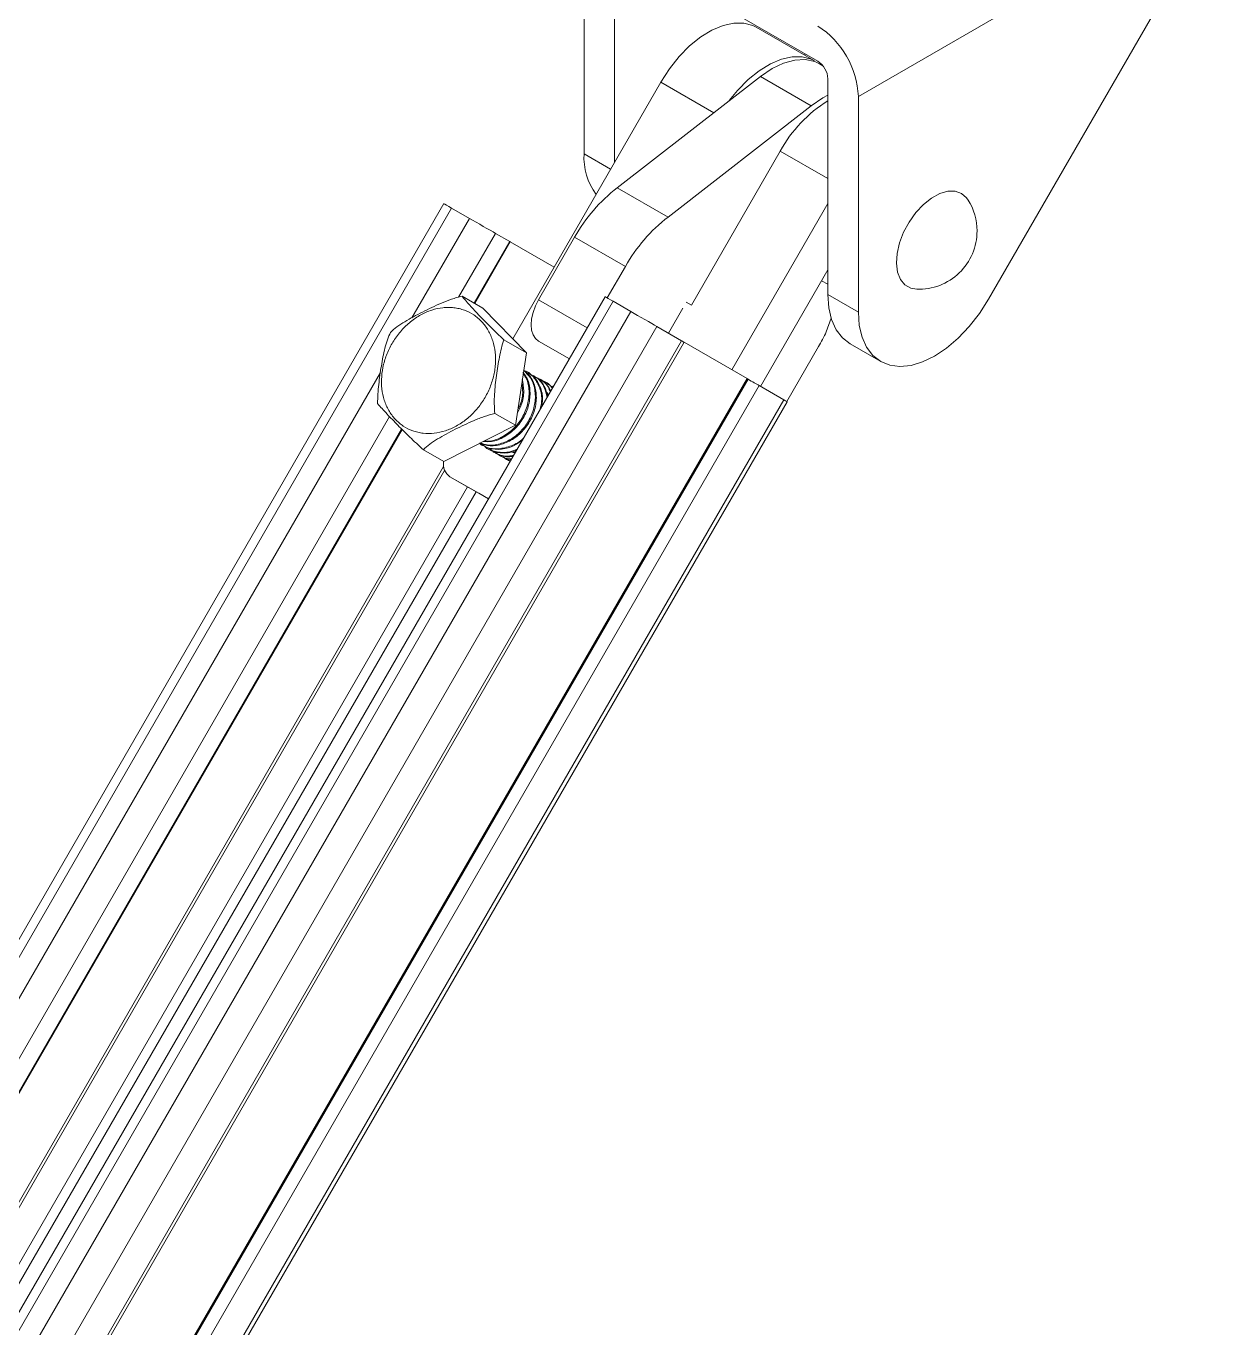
# Model space of a CAD drawing. Extents: x -976302 to -776254, y 5665 to 231437.
# Drawn here: x -790964 to -790132, y 83027 to 83939 of the extents above; entities that cross this region are included whole.
import ezdxf

# ---------------------------------------------------------------- set-up
doc = ezdxf.new("R2010")
doc.units = 0
doc.header["$LTSCALE"] = 1000
doc.header["$MEASUREMENT"] = 0

msp = doc.modelspace()

# ---------------------------------------------------------------- linework, layer by layer
at = {"linetype": 'Continuous', "lineweight": 15}
for p, q in [((-790131.85, 84033.37), (-790380.94, 83889.58)), ((-790131.85, 84033.37), (-790380.94, 83889.58)), ((-790289.82, 83747.44), (-790131.85, 84021.04)), ((-790289.82, 83747.44), (-790131.85, 84021.04)), ((-790573.09, 84000.5), (-790573.09, 83849.34)), ((-790573.09, 84000.5), (-790573.09, 83849.34)), ((-790551.74, 83843.29), (-790551.74, 83988.18)), ((-790551.74, 83843.29), (-790551.74, 83988.18)), ((-790544.62, 83992.29), (-790409.4, 83914.23)), ((-790544.62, 83992.29), (-790409.4, 83914.23)), ((-790411.65, 83914.43), (-790452.57, 83938.06)), ((-790411.65, 83914.43), (-790452.57, 83938.06)), ((-790418.29, 83919.36), (-790418.76, 83918.54)), ((-790418.29, 83919.36), (-790418.76, 83918.54)), ((-790405.86, 83911.09), (-790408.09, 83912.38)), ((-790405.86, 83911.09), (-790408.09, 83912.38)), ((-790449.5, 83903.61), (-790549.81, 83825.57)), ((-790449.5, 83903.61), (-790549.81, 83825.57)), ((-790413.92, 83883.07), (-790449.5, 83903.61)), ((-790413.92, 83883.07), (-790449.5, 83903.61)), ((-790623.06, 83719.75), (-790519.25, 83899.56)), ((-790623.06, 83719.75), (-790519.25, 83899.56)), ((-790482.2, 83878.18), (-790519.25, 83899.56)), ((-790482.2, 83878.18), (-790519.25, 83899.56)), ((-790402.29, 83901.9), (-790402.29, 83750.74)), ((-790402.29, 83901.9), (-790402.29, 83750.74)), ((-790380.94, 83889.58), (-790380.94, 83738.42)), ((-790380.94, 83889.58), (-790380.94, 83738.42)), ((-790413.92, 83883.07), (-790514.23, 83805.03)), ((-790413.92, 83883.07), (-790514.23, 83805.03)), ((-790554.45, 83838.59), (-790573.09, 83849.34)), ((-790554.45, 83838.59), (-790573.09, 83849.34)), ((-790435.63, 83851.29), (-790497.9, 83743.43)), ((-790435.63, 83851.29), (-790497.9, 83743.43)), ((-790402.29, 83832.05), (-790435.63, 83851.29)), ((-790402.29, 83832.05), (-790435.63, 83851.29)), ((-790514.23, 83805.03), (-790549.81, 83825.57)), ((-790514.23, 83805.03), (-790549.81, 83825.57)), ((-790671.37, 83814.53), (-791549.82, 82292.99)), ((-790671.37, 83814.53), (-791549.82, 82292.99)), ((-791549.82, 82280.23), (-790665.84, 83811.34)), ((-790665.84, 83811.34), (-790653.39, 83804.15)), ((-790665.84, 83811.34), (-790653.39, 83804.15)), ((-790469.56, 83698.02), (-790402.29, 83814.54)), ((-790469.56, 83698.02), (-790402.29, 83814.54)), ((-790693.69, 83734.34), (-790653.39, 83804.15)), ((-790660.94, 83748.98), (-790635.16, 83793.63)), ((-790635.16, 83793.63), (-790625.1, 83787.82)), ((-790635.16, 83793.63), (-790625.1, 83787.82)), ((-790649.97, 83744.73), (-790625.1, 83787.82)), ((-790649.97, 83744.73), (-790625.1, 83787.82)), ((-790649.6, 83744.52), (-790624.73, 83787.6)), ((-790649.6, 83744.52), (-790624.73, 83787.6)), ((-790625.1, 83787.82), (-790624.73, 83787.6)), ((-790625.1, 83787.82), (-790624.73, 83787.6)), ((-790624.73, 83787.6), (-790594.1, 83769.91)), ((-790624.73, 83787.6), (-790594.1, 83769.91)), ((-790579.69, 83790.94), (-790604.98, 83747.15)), ((-790579.69, 83790.94), (-790604.98, 83747.15)), ((-790544.11, 83770.4), (-790579.69, 83790.94)), ((-790544.11, 83770.4), (-790579.69, 83790.94)), ((-790544.11, 83770.4), (-790556.81, 83748.4)), ((-790544.11, 83770.4), (-790556.81, 83748.4)), ((-790402.29, 83768.05), (-790449.43, 83686.39)), ((-790402.29, 83768.05), (-790449.43, 83686.39)), ((-790402.29, 83757.95), (-790406.66, 83760.47)), ((-790402.29, 83757.95), (-790406.66, 83760.47)), ((-790558.21, 83749.21), (-791513.08, 82095.33)), ((-790558.21, 83749.21), (-791513.08, 82095.33)), ((-790644.07, 83741.32), (-790658.47, 83749.64)), ((-790644.07, 83741.32), (-790658.47, 83749.64)), ((-790570.79, 83727.41), (-790604.98, 83747.15)), ((-790570.79, 83727.41), (-790604.98, 83747.15)), ((-790380.94, 83738.42), (-790402.29, 83750.74)), ((-790380.94, 83738.42), (-790402.29, 83750.74)), ((-791507.55, 82092.14), (-790552.69, 83746.02)), ((-791507.55, 82092.14), (-790552.69, 83746.02)), ((-791495.1, 82084.95), (-790540.23, 83738.83)), ((-791495.1, 82084.95), (-790540.23, 83738.83)), ((-790644.07, 83741.32), (-790613.47, 83709.91)), ((-790644.07, 83741.32), (-790613.47, 83709.91)), ((-790552.69, 83746.02), (-790540.23, 83738.83)), ((-790552.69, 83746.02), (-790540.23, 83738.83)), ((-790514.03, 83723.7), (-790503.97, 83741.13)), ((-790514.03, 83723.7), (-790503.97, 83741.13)), ((-790501.46, 83745.48), (-790497.9, 83743.43)), ((-790501.46, 83745.48), (-790497.9, 83743.43)), ((-790403.4, 83724.61), (-790399.96, 83734.09)), ((-790403.4, 83724.61), (-790399.96, 83734.09)), ((-791476.87, 82074.43), (-790522.01, 83728.31)), ((-791476.87, 82074.43), (-790522.01, 83728.31)), ((-790522.01, 83728.31), (-790504.74, 83718.33)), ((-790522.01, 83728.31), (-790504.74, 83718.33)), ((-791459.6, 82064.46), (-790504.74, 83718.33)), ((-791459.6, 82064.46), (-790504.74, 83718.33)), ((-791457.84, 82063.44), (-790502.98, 83717.32)), ((-791457.84, 82063.44), (-790502.98, 83717.32)), ((-790613.47, 83709.91), (-790629.32, 83719.07)), ((-790613.47, 83709.91), (-790629.32, 83719.07)), ((-790604.98, 83718.09), (-790583.38, 83705.62)), ((-790583.38, 83705.62), (-790604.98, 83718.09)), ((-790604.98, 83718.09), (-790583.38, 83705.62)), ((-790583.38, 83705.62), (-790604.98, 83718.09)), ((-790502.98, 83717.32), (-790458.92, 83691.87)), ((-790502.98, 83717.32), (-790458.92, 83691.87)), ((-790431, 83675.75), (-790408.78, 83714.24)), ((-790431, 83675.75), (-790408.78, 83714.24)), ((-790386.65, 83716.18), (-790365.3, 83703.86)), ((-790386.65, 83716.18), (-790365.3, 83703.86)), ((-790613.47, 83709.91), (-790621.13, 83659.12)), ((-790613.47, 83709.91), (-790621.13, 83659.12)), ((-791545.93, 82258.22), (-790715.7, 83696.21)), ((-790612.46, 83696.27), (-790613.16, 83696.67)), ((-790612.46, 83696.27), (-790613.16, 83696.67)), ((-790608.06, 83693.73), (-790608.76, 83694.13)), ((-790608.06, 83693.73), (-790608.76, 83694.13)), ((-791413.79, 82038), (-790458.92, 83691.87)), ((-791413.79, 82038), (-790458.92, 83691.87)), ((-791413.08, 82037.59), (-790458.22, 83691.47)), ((-791413.08, 82037.59), (-790458.22, 83691.47)), ((-791405.32, 82033.11), (-790450.46, 83686.99)), ((-791405.32, 82033.11), (-790450.46, 83686.99)), ((-790603.66, 83691.18), (-790604.36, 83691.59)), ((-790603.66, 83691.18), (-790604.36, 83691.59)), ((-790599.26, 83688.64), (-790599.95, 83689.04)), ((-790599.26, 83688.64), (-790599.95, 83689.04)), ((-790594.79, 83685.85), (-790595.68, 83686.23)), ((-790594.79, 83685.85), (-790595.68, 83686.23)), ((-790594.85, 83686.1), (-790595.55, 83686.5)), ((-790594.85, 83686.1), (-790595.55, 83686.5)), ((-790450.46, 83686.99), (-790433.19, 83677.02)), ((-790450.46, 83686.99), (-790433.19, 83677.02)), ((-791388.05, 82023.14), (-790433.19, 83677.02)), ((-791388.05, 82023.14), (-790433.19, 83677.02)), ((-791385.65, 82021.76), (-790430.79, 83675.63)), ((-791385.65, 82021.76), (-790430.79, 83675.63)), ((-791515.89, 82268.17), (-790709.3, 83665.22)), ((-790621.13, 83659.13), (-790635.53, 83667.45)), ((-790621.13, 83659.13), (-790635.53, 83667.45)), ((-791504.19, 82265.18), (-790700.86, 83656.59)), ((-791504.19, 82265.18), (-790700.86, 83656.59)), ((-791503.77, 82265.07), (-790700.55, 83656.28)), ((-791503.77, 82265.07), (-790700.55, 83656.28)), ((-790621.13, 83659.13), (-790671.22, 83633.75)), ((-790621.13, 83659.13), (-790671.22, 83633.75)), ((-790671.22, 83633.75), (-790685.62, 83642.06)), ((-790671.22, 83633.75), (-790685.62, 83642.06)), ((-790645.56, 83645.65), (-790644.87, 83645.25)), ((-790645.56, 83645.65), (-790644.87, 83645.25)), ((-790641.16, 83643.11), (-790640.46, 83642.7)), ((-790641.16, 83643.11), (-790640.46, 83642.7)), ((-790636.76, 83640.56), (-790636.06, 83640.16)), ((-790636.76, 83640.56), (-790636.06, 83640.16)), ((-790632.35, 83638.02), (-790631.66, 83637.62)), ((-790632.35, 83638.02), (-790631.66, 83637.62)), ((-791466.69, 82252.88), (-790671.47, 83630.24)), ((-790627.95, 83635.48), (-790627.25, 83635.08)), ((-790627.95, 83635.48), (-790627.25, 83635.08)), ((-791463.92, 82253.61), (-790670.72, 83627.47)), ((-791463.92, 82253.61), (-790670.72, 83627.47)), ((-790639.99, 83607.56), (-790666.98, 83623.14)), ((-790646.85, 83611.52), (-790666.98, 83623.14)), ((-790639.99, 83607.56), (-790666.98, 83623.14)), ((-790646.85, 83611.52), (-790666.98, 83623.14)), ((-791446.12, 82245.51), (-790654.8, 83616.11)), ((-791440.05, 82242), (-790648.73, 83612.6)), ((-790639.99, 83607.56), (-790646.85, 83611.52)), ((-790639.99, 83607.56), (-790646.85, 83611.52))]:
    msp.add_line(p, q, dxfattribs=at)
at = {"linetype": 'Continuous', "lineweight": 15, "flags": 128}
for points in [[(-790519.25, 83899.56), (-790513.23, 83908.91), (-790506.45, 83917.46), (-790499.1, 83924.97), (-790491.38, 83931.23), (-790483.5, 83936.07), (-790475.7, 83939.36), (-790468.18, 83941), (-790461.15, 83940.94), (-790454.82, 83939.19), (-790452.57, 83938.06)], [(-790519.25, 83899.56), (-790513.23, 83908.91), (-790506.45, 83917.46), (-790499.1, 83924.97), (-790491.38, 83931.23), (-790483.5, 83936.07), (-790475.7, 83939.36), (-790468.18, 83941), (-790461.15, 83940.94), (-790454.82, 83939.19), (-790452.57, 83938.06)], [(-790411.65, 83914.43), (-790413.89, 83915.57), (-790420.23, 83917.32), (-790427.26, 83917.37), (-790434.78, 83915.74), (-790442.58, 83912.45), (-790450.46, 83907.61), (-790458.18, 83901.34), (-790465.53, 83893.83), (-790471.33, 83886.63)], [(-790411.65, 83914.43), (-790413.89, 83915.57), (-790420.23, 83917.32), (-790427.26, 83917.37), (-790434.78, 83915.74), (-790442.58, 83912.45), (-790450.46, 83907.61), (-790458.18, 83901.34), (-790465.53, 83893.83), (-790471.33, 83886.63)], [(-790408.09, 83912.38), (-790411.41, 83913.95), (-790418.1, 83915.41), (-790425.47, 83915.08), (-790433.32, 83912.95), (-790441.41, 83909.09), (-790449.5, 83903.61)], [(-790408.09, 83912.38), (-790411.41, 83913.95), (-790418.1, 83915.41), (-790425.47, 83915.08), (-790433.32, 83912.95), (-790441.41, 83909.09), (-790449.5, 83903.61)], [(-790402.29, 83890.44), (-790405.83, 83888.55), (-790413.92, 83883.07)], [(-790402.29, 83890.44), (-790405.83, 83888.55), (-790413.92, 83883.07)], [(-790308.69, 83821.59), (-790313.19, 83823.16), (-790318.36, 83823.14), (-790323.96, 83821.52), (-790329.73, 83818.37), (-790335.4, 83813.84), (-790340.7, 83808.15), (-790345.38, 83801.55), (-790349.24, 83794.37), (-790352.08, 83786.93), (-790353.77, 83779.58), (-790354.24, 83772.67), (-790353.46, 83766.51), (-790351.47, 83761.41), (-790348.36, 83757.59), (-790344.28, 83755.23), (-790340.03, 83754.46)], [(-790308.69, 83821.59), (-790313.19, 83823.16), (-790318.36, 83823.14), (-790323.96, 83821.52), (-790329.73, 83818.37), (-790335.4, 83813.84), (-790340.7, 83808.15), (-790345.38, 83801.55), (-790349.24, 83794.37), (-790352.08, 83786.93), (-790353.77, 83779.58), (-790354.24, 83772.67), (-790353.46, 83766.51), (-790351.47, 83761.41), (-790348.36, 83757.59), (-790344.28, 83755.23), (-790340.03, 83754.46)], [(-790303.97, 83816.93), (-790305.08, 83818.48), (-790308.69, 83821.59)], [(-790303.97, 83816.93), (-790305.08, 83818.48), (-790308.69, 83821.59)], [(-790671.37, 83814.53), (-790671.18, 83814.42), (-790670.5, 83814.03), (-790669.35, 83813.37), (-790667.78, 83812.46), (-790665.84, 83811.34)], [(-790671.37, 83814.53), (-790671.18, 83814.42), (-790670.5, 83814.03), (-790669.35, 83813.37), (-790667.78, 83812.46), (-790665.84, 83811.34)], [(-790653.39, 83804.15), (-790651.16, 83802.86), (-790648.73, 83801.46), (-790646.18, 83799.99), (-790643.63, 83798.52), (-790641.16, 83797.09), (-790638.86, 83795.77), (-790636.84, 83794.6), (-790635.16, 83793.63)], [(-790653.39, 83804.15), (-790651.16, 83802.86), (-790648.73, 83801.46), (-790646.18, 83799.99), (-790643.63, 83798.52), (-790641.16, 83797.09), (-790638.86, 83795.77), (-790636.84, 83794.6), (-790635.16, 83793.63)], [(-790604.98, 83747.15), (-790607.19, 83742.76), (-790608.83, 83738.25), (-790609.84, 83733.82), (-790610.19, 83729.61), (-790609.84, 83725.8), (-790608.83, 83722.53), (-790607.19, 83719.93), (-790604.98, 83718.09)], [(-790604.98, 83747.15), (-790607.19, 83742.76), (-790608.83, 83738.25), (-790609.84, 83733.82), (-790610.19, 83729.61), (-790609.84, 83725.8), (-790608.83, 83722.53), (-790607.19, 83719.93), (-790604.98, 83718.09)], [(-790558.21, 83749.21), (-790558.02, 83749.1), (-790557.34, 83748.71), (-790556.2, 83748.04), (-790554.62, 83747.14), (-790552.69, 83746.02)], [(-790558.21, 83749.21), (-790558.02, 83749.1), (-790557.34, 83748.71), (-790556.2, 83748.04), (-790554.62, 83747.14), (-790552.69, 83746.02)], [(-790402.29, 83750.74), (-790401.63, 83741.48), (-790399.67, 83733.21), (-790396.47, 83726.12), (-790392.09, 83720.4), (-790386.65, 83716.19), (-790386.65, 83716.18)], [(-790402.29, 83750.74), (-790401.63, 83741.48), (-790399.67, 83733.21), (-790396.47, 83726.12), (-790392.09, 83720.4), (-790386.65, 83716.19), (-790386.65, 83716.18)], [(-790380.94, 83738.42), (-790380.28, 83729.16), (-790378.32, 83720.88), (-790375.12, 83713.8), (-790370.74, 83708.08), (-790365.3, 83703.86), (-790358.93, 83701.26), (-790351.79, 83700.33), (-790344.06, 83701.09), (-790335.91, 83703.54), (-790327.56, 83707.6), (-790319.21, 83713.18), (-790311.07, 83720.14), (-790303.33, 83728.3), (-790296.19, 83737.48), (-790289.82, 83747.44)], [(-790380.94, 83738.42), (-790380.28, 83729.16), (-790378.32, 83720.88), (-790375.12, 83713.8), (-790370.74, 83708.08), (-790365.3, 83703.86), (-790358.93, 83701.26), (-790351.79, 83700.33), (-790344.06, 83701.09), (-790335.91, 83703.54), (-790327.56, 83707.6), (-790319.21, 83713.18), (-790311.07, 83720.14), (-790303.33, 83728.3), (-790296.19, 83737.48), (-790289.82, 83747.44)], [(-790540.23, 83738.83), (-790538, 83737.54), (-790535.57, 83736.14), (-790533.03, 83734.67), (-790530.47, 83733.19), (-790528, 83731.77), (-790525.71, 83730.44), (-790523.69, 83729.28), (-790522.01, 83728.31)], [(-790540.23, 83738.83), (-790538, 83737.54), (-790535.57, 83736.14), (-790533.03, 83734.67), (-790530.47, 83733.19), (-790528, 83731.77), (-790525.71, 83730.44), (-790523.69, 83729.28), (-790522.01, 83728.31)], [(-790504.74, 83718.33), (-790504.14, 83717.99), (-790503.66, 83717.71), (-790503.3, 83717.5), (-790503.08, 83717.37), (-790502.98, 83717.32), (-790502.98, 83717.32)], [(-790504.74, 83718.33), (-790504.14, 83717.99), (-790503.66, 83717.71), (-790503.3, 83717.5), (-790503.08, 83717.37), (-790502.98, 83717.32), (-790502.98, 83717.32)], [(-790458.92, 83691.87), (-790458.86, 83691.84), (-790458.78, 83691.79), (-790458.7, 83691.75), (-790458.61, 83691.7), (-790458.52, 83691.64), (-790458.42, 83691.59), (-790458.32, 83691.53), (-790458.22, 83691.47)], [(-790458.92, 83691.87), (-790458.86, 83691.84), (-790458.78, 83691.79), (-790458.7, 83691.75), (-790458.61, 83691.7), (-790458.52, 83691.64), (-790458.42, 83691.59), (-790458.32, 83691.53), (-790458.22, 83691.47)], [(-790458.22, 83691.47), (-790457.08, 83690.81), (-790455.97, 83690.17), (-790454.88, 83689.54), (-790453.85, 83688.95), (-790452.87, 83688.38), (-790451.98, 83687.86), (-790451.17, 83687.4), (-790450.46, 83686.99)], [(-790458.22, 83691.47), (-790457.08, 83690.81), (-790455.97, 83690.17), (-790454.88, 83689.54), (-790453.85, 83688.95), (-790452.87, 83688.38), (-790451.98, 83687.86), (-790451.17, 83687.4), (-790450.46, 83686.99)], [(-790433.19, 83677.02), (-790431.92, 83676.28), (-790431.11, 83675.82), (-790430.79, 83675.63), (-790430.79, 83675.63)], [(-790433.19, 83677.02), (-790431.92, 83676.28), (-790431.11, 83675.82), (-790430.79, 83675.63), (-790430.79, 83675.63)]]:
    msp.add_lwpolyline(points, dxfattribs=at)
at = {"linetype": 'Continuous', "lineweight": 15}
for centre, radius, start, end in [((-790442.74, 83886.76), 61.87, 2.60548, 57.39452), ((-790442.74, 83886.76), 61.87, 2.60548, 57.39452), ((-790417.74, 83901.2), 15.47, 2.60548, 57.39452), ((-790417.74, 83901.2), 15.47, 2.60548, 57.39452), ((-790352.56, 83805.99), 94.61, 121.70597, 151.39309), ((-790352.56, 83805.99), 94.61, 121.70597, 151.39309), ((-790529.23, 83846.93), 43.92, 176.85304, 216.2799), ((-790529.23, 83846.93), 43.92, 176.85304, 216.2799), ((-790478.76, 83734.07), 115.85, 127.82655, 150.59626), ((-790478.76, 83734.07), 115.85, 127.82655, 150.59626), ((-790338.68, 83795.32), 40.89, 0, 31.89901), ((-790338.68, 83795.32), 40.89, 0, 31.89901), ((-790443.18, 83713.52), 115.85, 127.82655, 150.59626), ((-790443.18, 83713.52), 115.85, 127.82655, 150.59626), ((-790338.68, 83795.32), 40.89, 268.10636, 0), ((-790338.68, 83795.32), 40.89, 268.10636, 0), ((-790521.18, 83779.16), 129.8, 329.99182, 335.15132), ((-790521.18, 83779.16), 129.8, 329.99182, 335.15132), ((-790661.26, 83631.81), 10.38, 169.05786, 236.59233), ((-790661.26, 83631.81), 10.38, 169.05786, 236.59233)]:
    msp.add_arc(centre, radius, start, end, dxfattribs=at)
for points, knots in [([(-790708.58, 83724.26), (-790707.34, 83725.58), (-790705.81, 83726.86), (-790702.43, 83729.35), (-790700.57, 83730.57), (-790696.7, 83732.92), (-790692.67, 83735.21), (-790688.46, 83737.41), (-790684.18, 83739.58), (-790682, 83740.65), (-790677.57, 83742.74), (-790675.33, 83743.75), (-790670.72, 83745.7), (-790668.34, 83746.63), (-790664.7, 83747.89), (-790663.47, 83748.28), (-790660.99, 83749.01), (-790659.73, 83749.35), (-790658.47, 83749.64)], [0, 0, 0, 0, 0.125, 0.125, 0.25, 0.25, 0.375, 0.5, 0.5, 0.625, 0.625, 0.75, 0.75, 0.875, 0.875, 0.9375, 0.9375, 1, 1, 1, 1]), ([(-790708.58, 83724.26), (-790707.34, 83725.58), (-790705.81, 83726.86), (-790702.43, 83729.35), (-790700.57, 83730.57), (-790696.7, 83732.92), (-790692.67, 83735.21), (-790688.46, 83737.41), (-790684.18, 83739.58), (-790682, 83740.65), (-790677.57, 83742.74), (-790675.33, 83743.75), (-790670.72, 83745.7), (-790668.34, 83746.63), (-790664.7, 83747.89), (-790663.47, 83748.28), (-790660.99, 83749.01), (-790659.73, 83749.35), (-790658.47, 83749.64)], [0, 0, 0, 0, 0.125, 0.125, 0.25, 0.25, 0.375, 0.5, 0.5, 0.625, 0.625, 0.75, 0.75, 0.875, 0.875, 0.9375, 0.9375, 1, 1, 1, 1]), ([(-790658.47, 83749.64), (-790657.88, 83748.78), (-790657.1, 83747.79), (-790655.29, 83745.63), (-790654.26, 83744.45), (-790652.07, 83742.04), (-790650.91, 83740.79), (-790648.52, 83738.25), (-790647.29, 83736.96), (-790644.76, 83734.34), (-790643.47, 83733.02), (-790640.84, 83730.34), (-790639.5, 83728.98), (-790636.74, 83726.22), (-790635.32, 83724.82), (-790632.4, 83721.98), (-790630.9, 83720.54), (-790629.32, 83719.07)], [0, 0, 0, 0, 0.125, 0.125, 0.25, 0.25, 0.375, 0.375, 0.5, 0.5, 0.625, 0.625, 0.75, 0.75, 0.875, 0.875, 1, 1, 1, 1]), ([(-790658.47, 83749.64), (-790657.88, 83748.78), (-790657.1, 83747.79), (-790655.29, 83745.63), (-790654.26, 83744.45), (-790652.07, 83742.04), (-790650.91, 83740.79), (-790648.52, 83738.25), (-790647.29, 83736.96), (-790644.76, 83734.34), (-790643.47, 83733.02), (-790640.84, 83730.34), (-790639.5, 83728.98), (-790636.74, 83726.22), (-790635.32, 83724.82), (-790632.4, 83721.98), (-790630.9, 83720.54), (-790629.32, 83719.07)], [0, 0, 0, 0, 0.125, 0.125, 0.25, 0.25, 0.375, 0.375, 0.5, 0.5, 0.625, 0.625, 0.75, 0.75, 0.875, 0.875, 1, 1, 1, 1]), ([(-790699.67, 83658.61), (-790697.6, 83657.24), (-790695.4, 83656.14), (-790691.92, 83654.89), (-790690.72, 83654.53), (-790688.28, 83653.97), (-790687.02, 83653.76), (-790683.24, 83653.33), (-790680.68, 83653.33), (-790675.48, 83653.9), (-790672.82, 83654.47), (-790667.64, 83656.15), (-790665.1, 83657.25), (-790661.36, 83659.3), (-790660.12, 83660.05), (-790657.73, 83661.66), (-790655.4, 83663.38), (-790653.19, 83665.31), (-790651.05, 83667.35), (-790650.01, 83668.44), (-790647.01, 83671.81), (-790645.21, 83674.2), (-790642.8, 83678.01), (-790642.04, 83679.32), (-790640.63, 83682), (-790639.97, 83683.38), (-790638.2, 83687.52), (-790637.26, 83690.34), (-790636.2, 83694.66), (-790635.9, 83696.12), (-790635.45, 83699.02), (-790635.28, 83700.46), (-790634.98, 83704.76), (-790635.04, 83707.59), (-790635.66, 83713.16), (-790636.23, 83715.83), (-790637.44, 83719.64), (-790637.91, 83720.88), (-790638.96, 83723.28), (-790639.55, 83724.46), (-790641.48, 83727.82), (-790642.97, 83729.85), (-790646.36, 83733.51), (-790648.29, 83735.15), (-790652.38, 83737.87), (-790654.58, 83738.97), (-790658.09, 83740.23), (-790659.3, 83740.59), (-790661.73, 83741.15), (-790664.21, 83741.58), (-790666.74, 83741.72), (-790669.32, 83741.72), (-790670.62, 83741.65), (-790674.56, 83741.22), (-790677.16, 83740.66), (-790681.04, 83739.41), (-790682.33, 83738.92), (-790684.9, 83737.81), (-790686.17, 83737.19), (-790689.9, 83735.15), (-790692.28, 83733.55), (-790695.7, 83730.8), (-790696.82, 83729.82), (-790698.97, 83727.77), (-790700, 83726.7), (-790702.97, 83723.36), (-790704.78, 83720.97), (-790708.03, 83715.84), (-790709.44, 83713.16), (-790711.21, 83709.03), (-790711.74, 83707.64), (-790712.69, 83704.8), (-790713.11, 83703.35), (-790714.18, 83699.02), (-790714.63, 83696.15), (-790715.04, 83690.41), (-790714.98, 83687.52), (-790714.36, 83682), (-790713.8, 83679.34), (-790712.58, 83675.51), (-790712.11, 83674.25), (-790711.06, 83671.84), (-790710.48, 83670.69), (-790708.57, 83667.35), (-790707.07, 83665.3), (-790703.64, 83661.6), (-790701.75, 83659.98), (-790699.67, 83658.61)], [0, 0, 0, 0, 0.03125, 0.03125, 0.046875, 0.046875, 0.0625, 0.0625, 0.09375, 0.09375, 0.125, 0.125, 0.15625, 0.15625, 0.171875, 0.171875, 0.1875, 0.203125, 0.203125, 0.21875, 0.21875, 0.25, 0.25, 0.265625, 0.265625, 0.28125, 0.28125, 0.3125, 0.3125, 0.328125, 0.328125, 0.34375, 0.34375, 0.375, 0.375, 0.40625, 0.40625, 0.421875, 0.421875, 0.4375, 0.4375, 0.46875, 0.46875, 0.5, 0.5, 0.53125, 0.53125, 0.546875, 0.546875, 0.5625, 0.578125, 0.578125, 0.59375, 0.59375, 0.625, 0.625, 0.640625, 0.640625, 0.65625, 0.65625, 0.6875, 0.6875, 0.703125, 0.703125, 0.71875, 0.71875, 0.75, 0.75, 0.78125, 0.78125, 0.796875, 0.796875, 0.8125, 0.8125, 0.84375, 0.84375, 0.875, 0.875, 0.90625, 0.90625, 0.921875, 0.921875, 0.9375, 0.9375, 0.96875, 0.96875, 1, 1, 1, 1]), ([(-790699.67, 83658.61), (-790697.6, 83657.24), (-790695.4, 83656.14), (-790691.92, 83654.89), (-790690.72, 83654.53), (-790688.28, 83653.97), (-790687.02, 83653.76), (-790683.24, 83653.33), (-790680.68, 83653.33), (-790675.48, 83653.9), (-790672.82, 83654.47), (-790667.64, 83656.15), (-790665.1, 83657.25), (-790661.36, 83659.3), (-790660.12, 83660.05), (-790657.73, 83661.66), (-790655.4, 83663.38), (-790653.19, 83665.31), (-790651.05, 83667.35), (-790650.01, 83668.44), (-790647.01, 83671.81), (-790645.21, 83674.2), (-790642.8, 83678.01), (-790642.04, 83679.32), (-790640.63, 83682), (-790639.97, 83683.38), (-790638.2, 83687.52), (-790637.26, 83690.34), (-790636.2, 83694.66), (-790635.9, 83696.12), (-790635.45, 83699.02), (-790635.28, 83700.46), (-790634.98, 83704.76), (-790635.04, 83707.59), (-790635.66, 83713.16), (-790636.23, 83715.83), (-790637.44, 83719.64), (-790637.91, 83720.88), (-790638.96, 83723.28), (-790639.55, 83724.46), (-790641.48, 83727.82), (-790642.97, 83729.85), (-790646.36, 83733.51), (-790648.29, 83735.15), (-790652.38, 83737.87), (-790654.58, 83738.97), (-790658.09, 83740.23), (-790659.3, 83740.59), (-790661.73, 83741.15), (-790664.21, 83741.58), (-790666.74, 83741.72), (-790669.32, 83741.72), (-790670.62, 83741.65), (-790674.56, 83741.22), (-790677.16, 83740.66), (-790681.04, 83739.41), (-790682.33, 83738.92), (-790684.9, 83737.81), (-790686.17, 83737.19), (-790689.9, 83735.15), (-790692.28, 83733.55), (-790695.7, 83730.8), (-790696.82, 83729.82), (-790698.97, 83727.77), (-790700, 83726.7), (-790702.97, 83723.36), (-790704.78, 83720.97), (-790708.03, 83715.84), (-790709.44, 83713.16), (-790711.21, 83709.03), (-790711.74, 83707.64), (-790712.69, 83704.8), (-790713.11, 83703.35), (-790714.18, 83699.02), (-790714.63, 83696.15), (-790715.04, 83690.41), (-790714.98, 83687.52), (-790714.36, 83682), (-790713.8, 83679.34), (-790712.58, 83675.51), (-790712.11, 83674.25), (-790711.06, 83671.84), (-790710.48, 83670.69), (-790708.57, 83667.35), (-790707.07, 83665.3), (-790703.64, 83661.6), (-790701.75, 83659.98), (-790699.67, 83658.61)], [0, 0, 0, 0, 0.03125, 0.03125, 0.046875, 0.046875, 0.0625, 0.0625, 0.09375, 0.09375, 0.125, 0.125, 0.15625, 0.15625, 0.171875, 0.171875, 0.1875, 0.203125, 0.203125, 0.21875, 0.21875, 0.25, 0.25, 0.265625, 0.265625, 0.28125, 0.28125, 0.3125, 0.3125, 0.328125, 0.328125, 0.34375, 0.34375, 0.375, 0.375, 0.40625, 0.40625, 0.421875, 0.421875, 0.4375, 0.4375, 0.46875, 0.46875, 0.5, 0.5, 0.53125, 0.53125, 0.546875, 0.546875, 0.5625, 0.578125, 0.578125, 0.59375, 0.59375, 0.625, 0.625, 0.640625, 0.640625, 0.65625, 0.65625, 0.6875, 0.6875, 0.703125, 0.703125, 0.71875, 0.71875, 0.75, 0.75, 0.78125, 0.78125, 0.796875, 0.796875, 0.8125, 0.8125, 0.84375, 0.84375, 0.875, 0.875, 0.90625, 0.90625, 0.921875, 0.921875, 0.9375, 0.9375, 0.96875, 0.96875, 1, 1, 1, 1]), ([(-790717.68, 83674.31), (-790717.68, 83676.6), (-790717.59, 83678.84), (-790717.3, 83683.29), (-790717.1, 83685.5), (-790716.62, 83689.88), (-790716.35, 83692.05), (-790715.75, 83696.38), (-790715.42, 83698.54), (-790714.71, 83702.83), (-790714.33, 83704.95), (-790713.5, 83709.13), (-790713.05, 83711.19), (-790712.03, 83715.22), (-790711.45, 83717.2), (-790710.15, 83720.93), (-790709.43, 83722.68), (-790708.58, 83724.26)], [0, 0, 0, 0, 0.125, 0.125, 0.25, 0.25, 0.375, 0.375, 0.5, 0.5, 0.625, 0.625, 0.75, 0.75, 0.875, 0.875, 1, 1, 1, 1]), ([(-790717.68, 83674.31), (-790717.68, 83676.6), (-790717.59, 83678.84), (-790717.3, 83683.29), (-790717.1, 83685.5), (-790716.62, 83689.88), (-790716.35, 83692.05), (-790715.75, 83696.38), (-790715.42, 83698.54), (-790714.71, 83702.83), (-790714.33, 83704.95), (-790713.5, 83709.13), (-790713.05, 83711.19), (-790712.03, 83715.22), (-790711.45, 83717.2), (-790710.15, 83720.93), (-790709.43, 83722.68), (-790708.58, 83724.26)], [0, 0, 0, 0, 0.125, 0.125, 0.25, 0.25, 0.375, 0.375, 0.5, 0.5, 0.625, 0.625, 0.75, 0.75, 0.875, 0.875, 1, 1, 1, 1]), ([(-790629.32, 83719.07), (-790629.96, 83717.16), (-790630.51, 83715.18), (-790631.5, 83711.13), (-790631.94, 83709.06), (-790632.75, 83704.87), (-790633.13, 83702.75), (-790633.82, 83698.47), (-790634.14, 83696.31), (-790634.74, 83691.96), (-790635, 83689.77), (-790635.46, 83685.37), (-790635.66, 83683.16), (-790635.92, 83678.69), (-790635.98, 83676.42), (-790635.92, 83671.9), (-790635.8, 83669.66), (-790635.53, 83667.44)], [0, 0, 0, 0, 0.125, 0.125, 0.25, 0.25, 0.375, 0.375, 0.5, 0.5, 0.625, 0.625, 0.75, 0.75, 0.875, 0.875, 1, 1, 1, 1]), ([(-790629.32, 83719.07), (-790629.96, 83717.16), (-790630.51, 83715.18), (-790631.5, 83711.13), (-790631.94, 83709.06), (-790632.75, 83704.87), (-790633.13, 83702.75), (-790633.82, 83698.47), (-790634.14, 83696.31), (-790634.74, 83691.96), (-790635, 83689.77), (-790635.46, 83685.37), (-790635.66, 83683.16), (-790635.92, 83678.69), (-790635.98, 83676.42), (-790635.92, 83671.9), (-790635.8, 83669.66), (-790635.53, 83667.44)], [0, 0, 0, 0, 0.125, 0.125, 0.25, 0.25, 0.375, 0.375, 0.5, 0.5, 0.625, 0.625, 0.75, 0.75, 0.875, 0.875, 1, 1, 1, 1]), ([(-790615.47, 83697.61), (-790613.75, 83696.23), (-790609.92, 83693.15), (-790606.75, 83685.4), (-790606.12, 83676.08), (-790608.5, 83666.3), (-790613.66, 83657.36), (-790621.01, 83650.18), (-790629.73, 83645.72), (-790638.65, 83644.19), (-790643.84, 83645.8), (-790646.26, 83646.55)], [0, 0, 0, 0, 0.094166, 0.209198, 0.324205, 0.439251, 0.554265, 0.669293, 0.784307, 0.899318, 1, 1, 1, 1]), ([(-790615.47, 83697.61), (-790613.75, 83696.23), (-790609.92, 83693.15), (-790606.75, 83685.4), (-790606.12, 83676.08), (-790608.5, 83666.3), (-790613.66, 83657.36), (-790621.01, 83650.18), (-790629.73, 83645.72), (-790638.65, 83644.19), (-790643.84, 83645.8), (-790646.26, 83646.55)], [0, 0, 0, 0, 0.094166, 0.209198, 0.324205, 0.439251, 0.554265, 0.669293, 0.784307, 0.899318, 1, 1, 1, 1]), ([(-790645.61, 83646.72), (-790644.08, 83646.17), (-790639.82, 83644.63), (-790631.84, 83645.74), (-790623, 83649.68), (-790615.35, 83656.5), (-790609.84, 83665.25), (-790606.96, 83674.94), (-790607.18, 83684.44), (-790609.93, 83692.49), (-790613.65, 83695.88), (-790615.35, 83697.44)], [0, 0, 0, 0, 0.067291, 0.18613, 0.304951, 0.423771, 0.542613, 0.661432, 0.780283, 0.8991, 1, 1, 1, 1]), ([(-790645.61, 83646.72), (-790644.08, 83646.17), (-790639.82, 83644.63), (-790631.84, 83645.74), (-790623, 83649.68), (-790615.35, 83656.5), (-790609.84, 83665.25), (-790606.96, 83674.94), (-790607.18, 83684.44), (-790609.93, 83692.49), (-790613.65, 83695.88), (-790615.35, 83697.44)], [0, 0, 0, 0, 0.067291, 0.18613, 0.304951, 0.423771, 0.542613, 0.661432, 0.780283, 0.8991, 1, 1, 1, 1]), ([(-790615.99, 83696.16), (-790615.05, 83695.08), (-790612.32, 83691.92), (-790610.6, 83684.33), (-790611.1, 83674.76), (-790614.63, 83665.16), (-790620.75, 83656.79), (-790628.72, 83650.67), (-790636.86, 83647.39), (-790641.81, 83647.68), (-790643.8, 83647.8)], [0, 0, 0, 0, 0.072613, 0.211593, 0.350572, 0.489576, 0.628554, 0.767569, 0.906545, 1, 1, 1, 1]), ([(-790615.99, 83696.16), (-790615.05, 83695.08), (-790612.32, 83691.92), (-790610.6, 83684.33), (-790611.1, 83674.76), (-790614.63, 83665.16), (-790620.75, 83656.79), (-790628.72, 83650.67), (-790636.86, 83647.39), (-790641.81, 83647.68), (-790643.8, 83647.8)], [0, 0, 0, 0, 0.072613, 0.211593, 0.350572, 0.489576, 0.628554, 0.767569, 0.906545, 1, 1, 1, 1]), ([(-790642.79, 83648.16), (-790641.83, 83648.07), (-790637.93, 83647.7), (-790630.79, 83650.44), (-790622.56, 83656.03), (-790616.13, 83664.17), (-790612.13, 83673.63), (-790611.2, 83683.27), (-790612.48, 83690.9), (-790614.91, 83694.14), (-790615.69, 83695.18)], [0, 0, 0, 0, 0.048121, 0.195254, 0.342356, 0.489507, 0.636617, 0.783745, 0.930856, 1, 1, 1, 1]), ([(-790642.79, 83648.16), (-790641.83, 83648.07), (-790637.93, 83647.7), (-790630.79, 83650.44), (-790622.56, 83656.03), (-790616.13, 83664.17), (-790612.13, 83673.63), (-790611.2, 83683.27), (-790612.48, 83690.9), (-790614.91, 83694.14), (-790615.69, 83695.18)], [0, 0, 0, 0, 0.048121, 0.195254, 0.342356, 0.489507, 0.636617, 0.783745, 0.930856, 1, 1, 1, 1]), ([(-790603.79, 83670.26), (-790603.35, 83672.23), (-790602.2, 83677.41), (-790603.68, 83685.47), (-790607.81, 83692.7), (-790612.19, 83696.91), (-790615.16, 83697.55), (-790615.47, 83697.61)], [0, 0, 0, 0, 0.1644816, 0.4324173, 0.7003134, 0.9683005, 1, 1, 1, 1]), ([(-790603.79, 83670.26), (-790603.35, 83672.23), (-790602.2, 83677.41), (-790603.68, 83685.47), (-790607.81, 83692.7), (-790612.19, 83696.91), (-790615.16, 83697.55), (-790615.47, 83697.61)], [0, 0, 0, 0, 0.1644816, 0.4324173, 0.7003134, 0.9683005, 1, 1, 1, 1]), ([(-790612.67, 83695.94), (-790611.14, 83695.07), (-790607.27, 83692.88), (-790603.51, 83686.21), (-790601.59, 83678.75), (-790602.44, 83673.81), (-790602.73, 83672.09)], [0, 0, 0, 0, 0.204959, 0.518736, 0.83243, 1, 1, 1, 1]), ([(-790612.67, 83695.94), (-790611.14, 83695.07), (-790607.27, 83692.88), (-790603.51, 83686.21), (-790601.59, 83678.75), (-790602.44, 83673.81), (-790602.73, 83672.09)], [0, 0, 0, 0, 0.204959, 0.518736, 0.83243, 1, 1, 1, 1]), ([(-790598.94, 83678.66), (-790599.48, 83681.11), (-790600.66, 83686.46), (-790605.13, 83692.27), (-790609.37, 83694.14), (-790611.15, 83694.92)], [0, 0, 0, 0, 0.326944, 0.717902, 1, 1, 1, 1]), ([(-790598.94, 83678.66), (-790599.48, 83681.11), (-790600.66, 83686.46), (-790605.13, 83692.27), (-790609.37, 83694.14), (-790611.15, 83694.92)], [0, 0, 0, 0, 0.326944, 0.717902, 1, 1, 1, 1]), ([(-790608.21, 83693.43), (-790607.57, 83693.17), (-790604.44, 83691.91), (-790600.63, 83687.13), (-790599.14, 83681.91), (-790598.46, 83679.5)], [0, 0, 0, 0, 0.121949, 0.596292, 1, 1, 1, 1]), ([(-790608.21, 83693.43), (-790607.57, 83693.17), (-790604.44, 83691.91), (-790600.63, 83687.13), (-790599.14, 83681.91), (-790598.46, 83679.5)], [0, 0, 0, 0, 0.121949, 0.596292, 1, 1, 1, 1]), ([(-790616.44, 83691.57), (-790615.89, 83688.8), (-790614.75, 83683.1), (-790616.14, 83674.58), (-790618.8, 83669.8), (-790619.8, 83667.98)], [0, 0, 0, 0, 0.368404, 0.760319, 1, 1, 1, 1]), ([(-790616.44, 83691.57), (-790615.89, 83688.8), (-790614.75, 83683.1), (-790616.14, 83674.58), (-790618.8, 83669.8), (-790619.8, 83667.98)], [0, 0, 0, 0, 0.368404, 0.760319, 1, 1, 1, 1]), ([(-790619.44, 83670.33), (-790619.03, 83671.03), (-790616.91, 83674.66), (-790615.62, 83681.38), (-790616.34, 83686.63), (-790616.64, 83688.88)], [0, 0, 0, 0, 0.120457, 0.623737, 1, 1, 1, 1]), ([(-790619.44, 83670.33), (-790619.03, 83671.03), (-790616.91, 83674.66), (-790615.62, 83681.38), (-790616.34, 83686.63), (-790616.64, 83688.88)], [0, 0, 0, 0, 0.120457, 0.623737, 1, 1, 1, 1]), ([(-790596.7, 83682.54), (-790597.18, 83683.73), (-790598.74, 83687.56), (-790601.72, 83690.69), (-790604.32, 83691.54), (-790604.37, 83691.56)], [0, 0, 0, 0, 0.306038, 0.9877864, 1, 1, 1, 1]), ([(-790596.7, 83682.54), (-790597.18, 83683.73), (-790598.74, 83687.56), (-790601.72, 83690.69), (-790604.32, 83691.54), (-790604.37, 83691.56)], [0, 0, 0, 0, 0.306038, 0.9877864, 1, 1, 1, 1]), ([(-790603.78, 83691.02), (-790601.76, 83689.79), (-790598.61, 83687.87), (-790597.01, 83684.29), (-790596.44, 83683)], [0, 0, 0, 0, 0.638357, 1, 1, 1, 1]), ([(-790603.78, 83691.02), (-790601.76, 83689.79), (-790598.61, 83687.87), (-790597.01, 83684.29), (-790596.44, 83683)], [0, 0, 0, 0, 0.638357, 1, 1, 1, 1]), ([(-790595.3, 83684.96), (-790595.52, 83685.3), (-790597.21, 83687.99), (-790600.09, 83689.96), (-790602.9, 83690.38), (-790603, 83690.39)], [0, 0, 0, 0, 0.122952, 0.968305, 1, 1, 1, 1]), ([(-790595.3, 83684.96), (-790595.52, 83685.3), (-790597.21, 83687.99), (-790600.09, 83689.96), (-790602.9, 83690.38), (-790603, 83690.39)], [0, 0, 0, 0, 0.122952, 0.968305, 1, 1, 1, 1]), ([(-790599.47, 83688.27), (-790598.26, 83687.81), (-790596.55, 83687.15), (-790595.52, 83685.59), (-790595.21, 83685.12)], [0, 0, 0, 0, 0.701303, 1, 1, 1, 1]), ([(-790599.47, 83688.27), (-790598.26, 83687.81), (-790596.55, 83687.15), (-790595.52, 83685.59), (-790595.21, 83685.12)], [0, 0, 0, 0, 0.701303, 1, 1, 1, 1]), ([(-790685.62, 83642.06), (-790687.33, 83643.57), (-790688.96, 83645.05), (-790692.13, 83648), (-790693.68, 83649.47), (-790696.62, 83652.32), (-790698.04, 83653.72), (-790700.8, 83656.47), (-790702.15, 83657.83), (-790704.79, 83660.51), (-790706.09, 83661.84), (-790708.63, 83664.47), (-790709.88, 83665.78), (-790712.3, 83668.34), (-790713.48, 83669.61), (-790715.7, 83672.04), (-790716.74, 83673.21), (-790717.68, 83674.31)], [0, 0, 0, 0, 0.125, 0.125, 0.25, 0.25, 0.375, 0.375, 0.5, 0.5, 0.625, 0.625, 0.75, 0.75, 0.875, 0.875, 1, 1, 1, 1]), ([(-790685.62, 83642.06), (-790687.33, 83643.57), (-790688.96, 83645.05), (-790692.13, 83648), (-790693.68, 83649.47), (-790696.62, 83652.32), (-790698.04, 83653.72), (-790700.8, 83656.47), (-790702.15, 83657.83), (-790704.79, 83660.51), (-790706.09, 83661.84), (-790708.63, 83664.47), (-790709.88, 83665.78), (-790712.3, 83668.34), (-790713.48, 83669.61), (-790715.7, 83672.04), (-790716.74, 83673.21), (-790717.68, 83674.31)], [0, 0, 0, 0, 0.125, 0.125, 0.25, 0.25, 0.375, 0.375, 0.5, 0.5, 0.625, 0.625, 0.75, 0.75, 0.875, 0.875, 1, 1, 1, 1]), ([(-790597.98, 83680.32), (-790598.21, 83680.94), (-790598.55, 83681.87), (-790599.28, 83682.39), (-790599.53, 83682.57)], [0, 0, 0, 0, 0.664761, 1, 1, 1, 1]), ([(-790597.98, 83680.32), (-790598.21, 83680.94), (-790598.55, 83681.87), (-790599.28, 83682.39), (-790599.53, 83682.57)], [0, 0, 0, 0, 0.664761, 1, 1, 1, 1]), ([(-790635.53, 83667.45), (-790638.07, 83666.86), (-790640.54, 83666.11), (-790644.19, 83664.85), (-790645.4, 83664.41), (-790647.77, 83663.49), (-790648.93, 83663.01), (-790652.38, 83661.56), (-790654.62, 83660.55), (-790659.01, 83658.47), (-790661.18, 83657.41), (-790665.44, 83655.25), (-790667.54, 83654.15), (-790671.67, 83651.91), (-790673.71, 83650.75), (-790677.58, 83648.4), (-790679.43, 83647.19), (-790682.82, 83644.7), (-790684.38, 83643.4), (-790685.63, 83642.07)], [0, 0, 0, 0, 0.125, 0.125, 0.1875, 0.1875, 0.25, 0.25, 0.375, 0.375, 0.5, 0.5, 0.625, 0.625, 0.75, 0.75, 0.875, 0.875, 1, 1, 1, 1]), ([(-790635.53, 83667.45), (-790638.07, 83666.86), (-790640.54, 83666.11), (-790644.19, 83664.85), (-790645.4, 83664.41), (-790647.77, 83663.49), (-790648.93, 83663.01), (-790652.38, 83661.56), (-790654.62, 83660.55), (-790659.01, 83658.47), (-790661.18, 83657.41), (-790665.44, 83655.25), (-790667.54, 83654.15), (-790671.67, 83651.91), (-790673.71, 83650.75), (-790677.58, 83648.4), (-790679.43, 83647.19), (-790682.82, 83644.7), (-790684.38, 83643.4), (-790685.63, 83642.07)], [0, 0, 0, 0, 0.125, 0.125, 0.1875, 0.1875, 0.25, 0.25, 0.375, 0.375, 0.5, 0.5, 0.625, 0.625, 0.75, 0.75, 0.875, 0.875, 1, 1, 1, 1]), ([(-790646.12, 83646.47), (-790644.69, 83645.51), (-790640.88, 83642.96), (-790632.96, 83642.22), (-790624.03, 83644.48), (-790617.76, 83647.57), (-790615.4, 83650.23), (-790615.28, 83650.37)], [0, 0, 0, 0, 0.1640914, 0.437823, 0.7116262, 0.9853536, 1, 1, 1, 1]), ([(-790646.12, 83646.47), (-790644.69, 83645.51), (-790640.88, 83642.96), (-790632.96, 83642.22), (-790624.03, 83644.48), (-790617.76, 83647.57), (-790615.4, 83650.23), (-790615.28, 83650.37)], [0, 0, 0, 0, 0.1640914, 0.437823, 0.7116262, 0.9853536, 1, 1, 1, 1]), ([(-790616.03, 83649.06), (-790617.95, 83647.6), (-790622.53, 83644.11), (-790630.93, 83642.05), (-790638.97, 83642.23), (-790643.07, 83644.64), (-790644.69, 83645.59)], [0, 0, 0, 0, 0.214453, 0.510784, 0.807207, 1, 1, 1, 1]), ([(-790616.03, 83649.06), (-790617.95, 83647.6), (-790622.53, 83644.11), (-790630.93, 83642.05), (-790638.97, 83642.23), (-790643.07, 83644.64), (-790644.69, 83645.59)], [0, 0, 0, 0, 0.214453, 0.510784, 0.807207, 1, 1, 1, 1]), ([(-790643.34, 83644.92), (-790642.9, 83644.46), (-790640.43, 83641.93), (-790634.01, 83640.19), (-790626.19, 83639.8), (-790621.49, 83641.87), (-790619.73, 83642.65)], [0, 0, 0, 0, 0.078471, 0.433343, 0.788234, 1, 1, 1, 1]), ([(-790643.34, 83644.92), (-790642.9, 83644.46), (-790640.43, 83641.93), (-790634.01, 83640.19), (-790626.19, 83639.8), (-790621.49, 83641.87), (-790619.73, 83642.65)], [0, 0, 0, 0, 0.078471, 0.433343, 0.788234, 1, 1, 1, 1]), ([(-790620.27, 83641.72), (-790621.15, 83641.3), (-790624.95, 83639.49), (-790631.93, 83639.72), (-790638.05, 83640.72), (-790640.32, 83642.68), (-790640.42, 83642.76)], [0, 0, 0, 0, 0.12889, 0.555002, 0.981127, 1, 1, 1, 1]), ([(-790620.27, 83641.72), (-790621.15, 83641.3), (-790624.95, 83639.49), (-790631.93, 83639.72), (-790638.05, 83640.72), (-790640.32, 83642.68), (-790640.42, 83642.76)], [0, 0, 0, 0, 0.12889, 0.555002, 0.981127, 1, 1, 1, 1]), ([(-790639.38, 83642.82), (-790637.85, 83641.61), (-790634.07, 83638.61), (-790627.83, 83637.11), (-790623.55, 83637.97), (-790622.28, 83638.23)], [0, 0, 0, 0, 0.3253889, 0.8002737, 1, 1, 1, 1]), ([(-790639.38, 83642.82), (-790637.85, 83641.61), (-790634.07, 83638.61), (-790627.83, 83637.11), (-790623.55, 83637.97), (-790622.28, 83638.23)], [0, 0, 0, 0, 0.3253889, 0.8002737, 1, 1, 1, 1]), ([(-790622.7, 83637.52), (-790623.13, 83637.42), (-790626.57, 83636.62), (-790631.39, 83637.54), (-790634.8, 83639.83), (-790635.84, 83640.52)], [0, 0, 0, 0, 0.091202, 0.722767, 1, 1, 1, 1]), ([(-790622.7, 83637.52), (-790623.13, 83637.42), (-790626.57, 83636.62), (-790631.39, 83637.54), (-790634.8, 83639.83), (-790635.84, 83640.52)], [0, 0, 0, 0, 0.091202, 0.722767, 1, 1, 1, 1]), ([(-790634.65, 83639.55), (-790632.22, 83637.91), (-790628.92, 83635.69), (-790624.86, 83635.63), (-790623.79, 83635.61)], [0, 0, 0, 0, 0.736966, 1, 1, 1, 1]), ([(-790634.65, 83639.55), (-790632.22, 83637.91), (-790628.92, 83635.69), (-790624.86, 83635.63), (-790623.79, 83635.61)], [0, 0, 0, 0, 0.736966, 1, 1, 1, 1]), ([(-790624.09, 83635.11), (-790624.37, 83635.1), (-790627.14, 83635.06), (-790629.47, 83636.52), (-790631.56, 83637.84)], [0, 0, 0, 0, 0.101843, 1, 1, 1, 1]), ([(-790624.09, 83635.11), (-790624.37, 83635.1), (-790627.14, 83635.06), (-790629.47, 83636.52), (-790631.56, 83637.84)], [0, 0, 0, 0, 0.101843, 1, 1, 1, 1]), ([(-790623.99, 83640.49), (-790623.1, 83640.16), (-790622.2, 83639.84), (-790621.25, 83640.03), (-790621.24, 83640.03)], [0, 0, 0, 0, 0.996491, 1, 1, 1, 1]), ([(-790623.99, 83640.49), (-790623.1, 83640.16), (-790622.2, 83639.84), (-790621.25, 83640.03), (-790621.24, 83640.03)], [0, 0, 0, 0, 0.996491, 1, 1, 1, 1]), ([(-790629.66, 83637.06), (-790628.95, 83636.34), (-790627.53, 83634.91), (-790625.55, 83634.51), (-790624.55, 83634.3)], [0, 0, 0, 0, 0.499074, 1, 1, 1, 1]), ([(-790629.66, 83637.06), (-790628.95, 83636.34), (-790627.53, 83634.91), (-790625.55, 83634.51), (-790624.55, 83634.3)], [0, 0, 0, 0, 0.499074, 1, 1, 1, 1]), ([(-790624.73, 83633.99), (-790625, 83634.03), (-790625.92, 83634.2), (-790626.6, 83634.86), (-790627.08, 83635.33)], [0, 0, 0, 0, 0.2859678, 1, 1, 1, 1]), ([(-790624.73, 83633.99), (-790625, 83634.03), (-790625.92, 83634.2), (-790626.6, 83634.86), (-790627.08, 83635.33)], [0, 0, 0, 0, 0.2859678, 1, 1, 1, 1])]:
    msp.add_open_spline(points, degree=3, knots=knots, dxfattribs=at)

doc.saveas('drawing.dxf')
